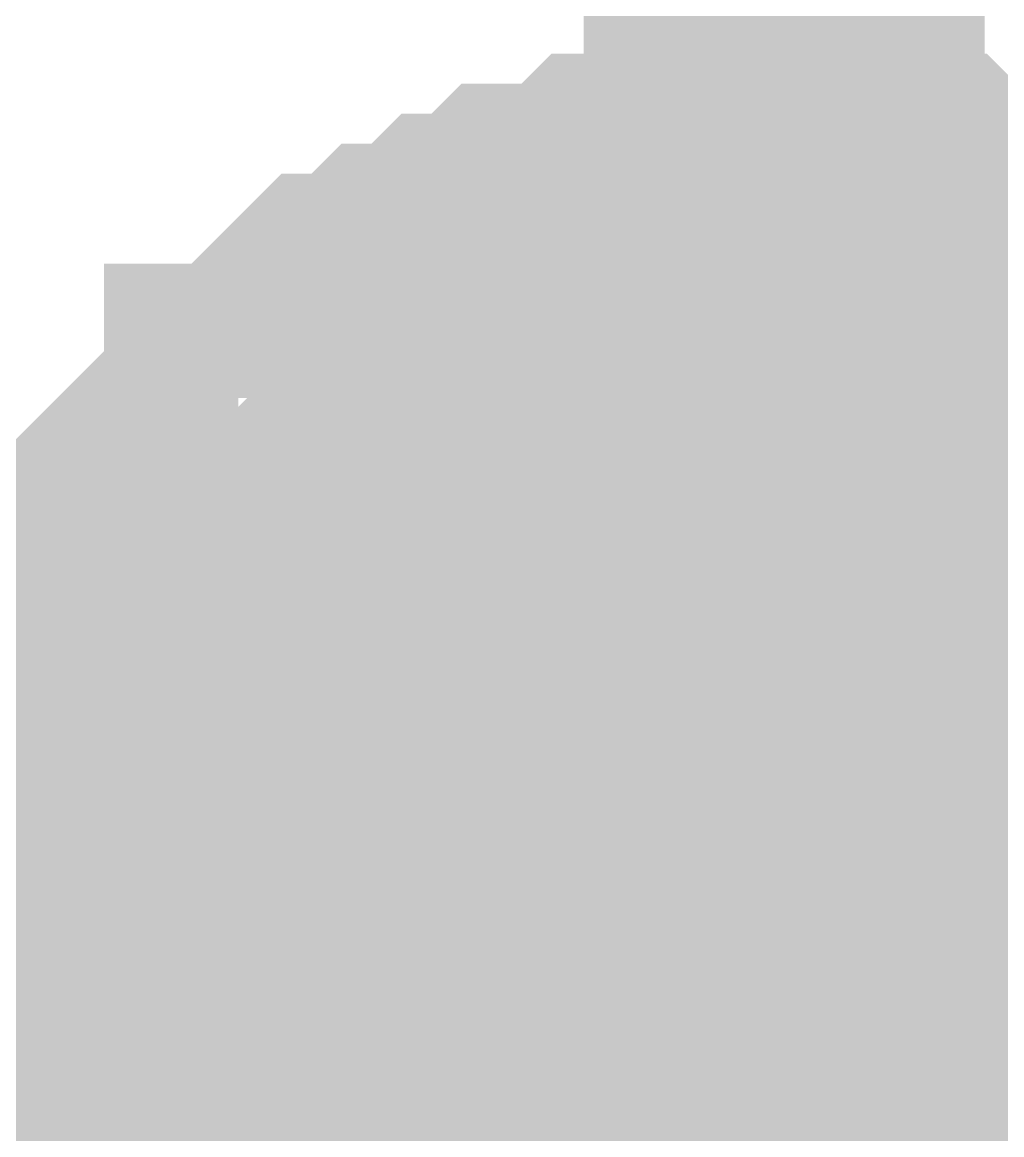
# Model space of a CAD drawing. Header units: millimetres. Extents: x 0 to 800, y 0 to 567.
# Drawn here: x 477.945 to 478.677, y 261.833 to 262.665 of the extents above; entities that cross this region are included whole.
import ezdxf

# ---------------------------------------------------------------- set-up
doc = ezdxf.new("R2010")
doc.units = ezdxf.units.MM
doc.layers.add('Sheet', color=255, linetype='Continuous')

msp = doc.modelspace()

# ---------------------------------------------------------------- linework, layer by layer
at = {"layer": 'Sheet'}
for points, const_width in [([(452.50896, 298.91154), (452.50896, 261.99837), (478.51445, 261.99837), (478.51445, 259.98248)], 0.29972), ([(478.51445, 267.06049), (478.51445, 261.99837)], 0.29972), ([(478.51445, 264.48463), (478.51445, 261.99837)], 0.29972), ([(478.51445, 264.48463), (478.51445, 261.99837)], 0.29972), ([(477.99927, 261.99837), (477.99927, 262.02077), (477.99927, 262.04317), (477.99927, 262.06556), (477.99927, 262.08796), (478.02167, 262.11036), (478.02167, 262.13276), (478.02167, 262.17756), (478.04407, 262.19996), (478.04407, 262.19996), (478.06647, 262.22236), (478.06647, 262.24475), (478.08887, 262.26715), (478.08887, 262.28955), (478.11127, 262.31195), (478.13367, 262.33435), (478.15607, 262.33435), (478.15607, 262.35675), (478.17847, 262.37915), (478.20087, 262.40155), (478.22326, 262.40155), (478.24566, 262.42394), (478.26806, 262.42394), (478.29046, 262.44634), (478.31286, 262.44634), (478.33526, 262.46874), (478.35766, 262.46874), (478.38006, 262.46874), (478.40246, 262.49114), (478.42486, 262.49114), (478.46966, 262.49114), (478.49205, 262.49114), (478.51445, 262.49114)], 0.29972), ([(477.99927, 261.99837), (477.99927, 262.02077), (477.99927, 262.04317), (477.99927, 262.06556), (477.99927, 262.08796), (478.02167, 262.11036), (478.02167, 262.13276), (478.02167, 262.17756), (478.04407, 262.19996), (478.04407, 262.19996), (478.06647, 262.22236), (478.06647, 262.24475), (478.08887, 262.26715), (478.08887, 262.28955), (478.11127, 262.31195), (478.13367, 262.33435), (478.15607, 262.33435), (478.15607, 262.35675), (478.17847, 262.37915), (478.20087, 262.40155), (478.22326, 262.40155), (478.24566, 262.42394), (478.26806, 262.42394), (478.29046, 262.44634), (478.31286, 262.44634), (478.33526, 262.46874), (478.35766, 262.46874), (478.38006, 262.46874), (478.40246, 262.49114), (478.42486, 262.49114), (478.46966, 262.49114), (478.49205, 262.49114), (478.51445, 262.49114)], 0.29972), ([(477.99927, 261.99837), (477.99927, 262.02077), (477.99927, 262.04317), (477.99927, 262.06556), (477.99927, 262.08796), (478.02167, 262.11036), (478.02167, 262.13276), (478.02167, 262.17756), (478.04407, 262.19996), (478.04407, 262.19996), (478.06647, 262.22236), (478.06647, 262.24475), (478.08887, 262.26715), (478.08887, 262.28955), (478.11127, 262.31195), (478.13367, 262.33435), (478.15607, 262.33435), (478.15607, 262.35675), (478.17847, 262.37915), (478.20087, 262.40155), (478.22326, 262.40155), (478.24566, 262.42394), (478.26806, 262.42394), (478.29046, 262.44634), (478.31286, 262.44634), (478.33526, 262.46874), (478.35766, 262.46874), (478.38006, 262.46874), (478.40246, 262.49114), (478.42486, 262.49114), (478.46966, 262.49114), (478.49205, 262.49114), (478.51445, 262.49114)], 0.29972), ([(477.99927, 261.99837), (477.99927, 262.02077), (477.99927, 262.04317), (477.99927, 262.06556), (477.99927, 262.08796), (478.02167, 262.11036), (478.02167, 262.13276), (478.02167, 262.17756), (478.04407, 262.19996), (478.04407, 262.19996), (478.06647, 262.22236), (478.06647, 262.24475), (478.08887, 262.26715), (478.08887, 262.28955), (478.11127, 262.31195), (478.13367, 262.33435), (478.15607, 262.33435), (478.15607, 262.35675), (478.17847, 262.37915), (478.20087, 262.40155), (478.22326, 262.40155), (478.24566, 262.42394), (478.26806, 262.42394), (478.29046, 262.44634), (478.31286, 262.44634), (478.33526, 262.46874), (478.35766, 262.46874), (478.38006, 262.46874), (478.40246, 262.49114), (478.42486, 262.49114), (478.46966, 262.49114), (478.49205, 262.49114), (478.51445, 262.49114)], 0.29972), ([(477.99927, 261.99837), (477.99927, 262.02077), (477.99927, 262.04317), (477.99927, 262.06556), (477.99927, 262.08796), (478.02167, 262.11036), (478.02167, 262.13276), (478.02167, 262.17756), (478.04407, 262.19996), (478.04407, 262.19996), (478.06647, 262.22236), (478.06647, 262.24475), (478.08887, 262.26715), (478.08887, 262.28955), (478.11127, 262.31195), (478.13367, 262.33435), (478.15607, 262.33435), (478.15607, 262.35675), (478.17847, 262.37915), (478.20087, 262.40155), (478.22326, 262.40155), (478.24566, 262.42394), (478.26806, 262.42394), (478.29046, 262.44634), (478.31286, 262.44634), (478.33526, 262.46874), (478.35766, 262.46874), (478.38006, 262.46874), (478.40246, 262.49114), (478.42486, 262.49114), (478.46966, 262.49114), (478.49205, 262.49114), (478.51445, 262.49114)], 0.29972), ([(477.99927, 261.99837), (477.99927, 262.02077), (477.99927, 262.04317), (477.99927, 262.06556), (477.99927, 262.08796), (478.02167, 262.11036), (478.02167, 262.13276), (478.02167, 262.17756), (478.04407, 262.19996), (478.04407, 262.19996), (478.06647, 262.22236), (478.06647, 262.24475), (478.08887, 262.26715), (478.08887, 262.28955), (478.11127, 262.31195), (478.13367, 262.33435), (478.15607, 262.33435), (478.15607, 262.35675), (478.17847, 262.37915), (478.20087, 262.40155), (478.22326, 262.40155), (478.24566, 262.42394), (478.26806, 262.42394), (478.29046, 262.44634), (478.31286, 262.44634), (478.33526, 262.46874), (478.35766, 262.46874), (478.38006, 262.46874), (478.40246, 262.49114), (478.42486, 262.49114), (478.46966, 262.49114), (478.49205, 262.49114), (478.51445, 262.49114)], 0.29972), ([(477.99927, 261.99837), (477.99927, 262.02077), (477.99927, 262.04317), (477.99927, 262.06556), (477.99927, 262.08796), (478.02167, 262.11036), (478.02167, 262.13276), (478.02167, 262.17756), (478.04407, 262.19996), (478.04407, 262.19996), (478.06647, 262.22236), (478.06647, 262.24475), (478.08887, 262.26715), (478.08887, 262.28955), (478.11127, 262.31195), (478.13367, 262.33435), (478.15607, 262.33435), (478.15607, 262.35675), (478.17847, 262.37915), (478.20087, 262.40155), (478.22326, 262.40155), (478.24566, 262.42394), (478.26806, 262.42394), (478.29046, 262.44634), (478.31286, 262.44634), (478.33526, 262.46874), (478.35766, 262.46874), (478.38006, 262.46874), (478.40246, 262.49114), (478.42486, 262.49114), (478.46966, 262.49114), (478.49205, 262.49114), (478.51445, 262.49114)], 0.29972), ([(477.99927, 261.99837), (477.99927, 262.02077), (477.99927, 262.04317), (477.99927, 262.06556), (477.99927, 262.08796), (478.02167, 262.11036), (478.02167, 262.13276), (478.02167, 262.17756), (478.04407, 262.19996), (478.04407, 262.19996), (478.06647, 262.22236), (478.06647, 262.24475), (478.08887, 262.26715), (478.08887, 262.28955), (478.11127, 262.31195), (478.13367, 262.33435), (478.15607, 262.33435), (478.15607, 262.35675), (478.17847, 262.37915), (478.20087, 262.40155), (478.22326, 262.40155), (478.24566, 262.42394), (478.26806, 262.42394), (478.29046, 262.44634), (478.31286, 262.44634), (478.33526, 262.46874), (478.35766, 262.46874), (478.38006, 262.46874), (478.40246, 262.49114), (478.42486, 262.49114), (478.46966, 262.49114), (478.49205, 262.49114), (478.51445, 262.49114)], 0.29972), ([(477.99927, 261.99837), (477.99927, 262.02077), (477.99927, 262.04317), (477.99927, 262.06556), (477.99927, 262.08796), (478.02167, 262.11036), (478.02167, 262.13276), (478.02167, 262.17756), (478.04407, 262.19996), (478.04407, 262.19996), (478.06647, 262.22236), (478.06647, 262.24475), (478.08887, 262.26715), (478.08887, 262.28955), (478.11127, 262.31195), (478.13367, 262.33435), (478.15607, 262.33435), (478.15607, 262.35675), (478.17847, 262.37915), (478.20087, 262.40155), (478.22326, 262.40155), (478.24566, 262.42394), (478.26806, 262.42394), (478.29046, 262.44634), (478.31286, 262.44634), (478.33526, 262.46874), (478.35766, 262.46874), (478.38006, 262.46874), (478.40246, 262.49114), (478.42486, 262.49114), (478.46966, 262.49114), (478.49205, 262.49114), (478.51445, 262.49114)], 0.29972), ([(477.99927, 261.99837), (477.99927, 262.02077), (477.99927, 262.04317), (477.99927, 262.06556), (477.99927, 262.08796), (478.02167, 262.11036), (478.02167, 262.13276), (478.02167, 262.17756), (478.04407, 262.19996), (478.04407, 262.19996), (478.06647, 262.22236), (478.06647, 262.24475), (478.08887, 262.26715), (478.08887, 262.28955), (478.11127, 262.31195), (478.13367, 262.33435), (478.15607, 262.33435), (478.15607, 262.35675), (478.17847, 262.37915), (478.20087, 262.40155), (478.22326, 262.40155), (478.24566, 262.42394), (478.26806, 262.42394), (478.29046, 262.44634), (478.31286, 262.44634), (478.33526, 262.46874), (478.35766, 262.46874), (478.38006, 262.46874), (478.40246, 262.49114), (478.42486, 262.49114), (478.46966, 262.49114), (478.49205, 262.49114), (478.51445, 262.49114)], 0.29972), ([(477.99927, 261.99837), (477.99927, 262.02077), (477.99927, 262.04317), (477.99927, 262.06556), (477.99927, 262.08796), (478.02167, 262.11036), (478.02167, 262.13276), (478.02167, 262.17756), (478.04407, 262.19996), (478.04407, 262.19996), (478.06647, 262.22236), (478.06647, 262.24475), (478.08887, 262.26715), (478.08887, 262.28955), (478.11127, 262.31195), (478.13367, 262.33435), (478.15607, 262.33435), (478.15607, 262.35675), (478.17847, 262.37915), (478.20087, 262.40155), (478.22326, 262.40155), (478.24566, 262.42394), (478.26806, 262.42394), (478.29046, 262.44634), (478.31286, 262.44634), (478.33526, 262.46874), (478.35766, 262.46874), (478.38006, 262.46874), (478.40246, 262.49114), (478.42486, 262.49114), (478.46966, 262.49114), (478.49205, 262.49114), (478.51445, 262.49114)], 0.29972), ([(478.51445, 262.49114), (478.51445, 262.49114)], 0.29972), ([(478.51445, 262.49114), (478.53685, 262.49114), (478.55925, 262.49114), (478.58165, 262.49114), (478.60405, 262.49114), (478.62645, 262.46874), (478.64885, 262.46874), (478.69365, 262.46874), (478.71605, 262.44634), (478.71605, 262.44634), (478.73845, 262.42394), (478.76085, 262.42394), (478.78324, 262.40155), (478.80564, 262.40155), (478.82804, 262.37915)], 0.29972), ([(478.51445, 262.49114), (478.51445, 262.49114)], 0.29972), ([(478.51445, 262.49114), (478.53685, 262.49114), (478.55925, 262.49114), (478.58165, 262.49114), (478.60405, 262.49114), (478.62645, 262.46874), (478.64885, 262.46874), (478.69365, 262.46874), (478.71605, 262.44634), (478.71605, 262.44634), (478.73845, 262.42394), (478.76085, 262.42394), (478.78324, 262.40155), (478.80564, 262.40155), (478.82804, 262.37915)], 0.29972), ([(478.51445, 262.49114), (478.51445, 262.49114)], 0.29972), ([(478.51445, 262.49114), (478.53685, 262.49114), (478.55925, 262.49114), (478.58165, 262.49114), (478.60405, 262.49114), (478.62645, 262.46874), (478.64885, 262.46874), (478.69365, 262.46874), (478.71605, 262.44634), (478.71605, 262.44634), (478.73845, 262.42394), (478.76085, 262.42394), (478.78324, 262.40155), (478.80564, 262.40155), (478.82804, 262.37915)], 0.29972), ([(478.51445, 262.49114), (478.51445, 262.49114)], 0.29972), ([(478.51445, 262.49114), (478.53685, 262.49114), (478.55925, 262.49114), (478.58165, 262.49114), (478.60405, 262.49114), (478.62645, 262.46874), (478.64885, 262.46874), (478.69365, 262.46874), (478.71605, 262.44634), (478.71605, 262.44634), (478.73845, 262.42394), (478.76085, 262.42394), (478.78324, 262.40155), (478.80564, 262.40155), (478.82804, 262.37915)], 0.29972), ([(478.51445, 262.49114), (478.51445, 262.49114)], 0.29972), ([(478.51445, 262.49114), (478.53685, 262.49114), (478.55925, 262.49114), (478.58165, 262.49114), (478.60405, 262.49114), (478.62645, 262.46874), (478.64885, 262.46874), (478.69365, 262.46874), (478.71605, 262.44634), (478.71605, 262.44634), (478.73845, 262.42394), (478.76085, 262.42394), (478.78324, 262.40155), (478.80564, 262.40155), (478.82804, 262.37915)], 0.29972), ([(478.51445, 262.49114), (478.51445, 262.49114)], 0.29972), ([(478.51445, 262.49114), (478.53685, 262.49114), (478.55925, 262.49114), (478.58165, 262.49114), (478.60405, 262.49114), (478.62645, 262.46874), (478.64885, 262.46874), (478.69365, 262.46874), (478.71605, 262.44634), (478.71605, 262.44634), (478.73845, 262.42394), (478.76085, 262.42394), (478.78324, 262.40155), (478.80564, 262.40155), (478.82804, 262.37915)], 0.29972), ([(478.51445, 262.49114), (478.51445, 262.49114)], 0.29972), ([(478.51445, 262.49114), (478.53685, 262.49114), (478.55925, 262.49114), (478.58165, 262.49114), (478.60405, 262.49114), (478.62645, 262.46874), (478.64885, 262.46874), (478.69365, 262.46874), (478.71605, 262.44634), (478.71605, 262.44634), (478.73845, 262.42394), (478.76085, 262.42394), (478.78324, 262.40155), (478.80564, 262.40155), (478.82804, 262.37915)], 0.29972), ([(478.51445, 262.49114), (478.51445, 262.49114)], 0.29972), ([(478.51445, 262.49114), (478.53685, 262.49114), (478.55925, 262.49114), (478.58165, 262.49114), (478.60405, 262.49114), (478.62645, 262.46874), (478.64885, 262.46874), (478.69365, 262.46874), (478.71605, 262.44634), (478.71605, 262.44634), (478.73845, 262.42394), (478.76085, 262.42394), (478.78324, 262.40155), (478.80564, 262.40155), (478.82804, 262.37915)], 0.29972), ([(478.51445, 262.49114), (478.51445, 262.49114)], 0.29972), ([(478.51445, 262.49114), (478.53685, 262.49114), (478.55925, 262.49114), (478.58165, 262.49114), (478.60405, 262.49114), (478.62645, 262.46874), (478.64885, 262.46874), (478.69365, 262.46874), (478.71605, 262.44634), (478.71605, 262.44634), (478.73845, 262.42394), (478.76085, 262.42394), (478.78324, 262.40155), (478.80564, 262.40155), (478.82804, 262.37915)], 0.29972), ([(478.51445, 262.49114), (478.51445, 262.49114)], 0.29972), ([(478.51445, 262.49114), (478.53685, 262.49114), (478.55925, 262.49114), (478.58165, 262.49114), (478.60405, 262.49114), (478.62645, 262.46874), (478.64885, 262.46874), (478.69365, 262.46874), (478.71605, 262.44634), (478.71605, 262.44634), (478.73845, 262.42394), (478.76085, 262.42394), (478.78324, 262.40155), (478.80564, 262.40155), (478.82804, 262.37915)], 0.29972), ([(478.51445, 262.49114), (478.51445, 262.49114)], 0.29972), ([(478.51445, 262.49114), (478.53685, 262.49114), (478.55925, 262.49114), (478.58165, 262.49114), (478.60405, 262.49114), (478.62645, 262.46874), (478.64885, 262.46874), (478.69365, 262.46874), (478.71605, 262.44634), (478.71605, 262.44634), (478.73845, 262.42394), (478.76085, 262.42394), (478.78324, 262.40155), (478.80564, 262.40155), (478.82804, 262.37915)], 0.29972), ([(477.99927, 261.99837), (477.99927, 262.02077), (477.99927, 262.04317), (477.99927, 262.06556), (477.99927, 262.08796), (478.02167, 262.11036), (478.02167, 262.13276), (478.02167, 262.17756), (478.04407, 262.19996), (478.04407, 262.19996), (478.06647, 262.22236), (478.06647, 262.24475), (478.08887, 262.26715), (478.08887, 262.28955), (478.11127, 262.31195), (478.13367, 262.33435), (478.15607, 262.33435), (478.15607, 262.35675), (478.17847, 262.37915), (478.20087, 262.40155), (478.22326, 262.40155), (478.24566, 262.42394), (478.26806, 262.42394), (478.29046, 262.44634), (478.31286, 262.44634), (478.33526, 262.46874), (478.35766, 262.46874), (478.38006, 262.46874), (478.40246, 262.49114), (478.42486, 262.49114), (478.46966, 262.49114), (478.49205, 262.49114), (478.51445, 262.49114)], 0.09906), ([(477.99927, 261.99837), (477.99927, 262.02077), (477.99927, 262.04317), (477.99927, 262.06556), (477.99927, 262.08796), (478.02167, 262.11036), (478.02167, 262.13276), (478.02167, 262.17756), (478.04407, 262.19996), (478.04407, 262.19996), (478.06647, 262.22236), (478.06647, 262.24475), (478.08887, 262.26715), (478.08887, 262.28955), (478.11127, 262.31195), (478.13367, 262.33435), (478.15607, 262.33435), (478.15607, 262.35675), (478.17847, 262.37915), (478.20087, 262.40155), (478.22326, 262.40155), (478.24566, 262.42394), (478.26806, 262.42394), (478.29046, 262.44634), (478.31286, 262.44634), (478.33526, 262.46874), (478.35766, 262.46874), (478.38006, 262.46874), (478.40246, 262.49114), (478.42486, 262.49114), (478.46966, 262.49114), (478.49205, 262.49114), (478.51445, 262.49114)], 0.09906), ([(477.99927, 261.99837), (477.99927, 262.02077), (477.99927, 262.04317), (477.99927, 262.06556), (477.99927, 262.08796), (478.02167, 262.11036), (478.02167, 262.13276), (478.02167, 262.17756), (478.04407, 262.19996), (478.04407, 262.19996), (478.06647, 262.22236), (478.06647, 262.24475), (478.08887, 262.26715), (478.08887, 262.28955), (478.11127, 262.31195), (478.13367, 262.33435), (478.15607, 262.33435), (478.15607, 262.35675), (478.17847, 262.37915), (478.20087, 262.40155), (478.22326, 262.40155), (478.24566, 262.42394), (478.26806, 262.42394), (478.29046, 262.44634), (478.31286, 262.44634), (478.33526, 262.46874), (478.35766, 262.46874), (478.38006, 262.46874), (478.40246, 262.49114), (478.42486, 262.49114), (478.46966, 262.49114), (478.49205, 262.49114), (478.51445, 262.49114)], 0.09906), ([(477.99927, 261.99837), (477.99927, 262.02077), (477.99927, 262.04317), (477.99927, 262.06556), (477.99927, 262.08796), (478.02167, 262.11036), (478.02167, 262.13276), (478.02167, 262.17756), (478.04407, 262.19996), (478.04407, 262.19996), (478.06647, 262.22236), (478.06647, 262.24475), (478.08887, 262.26715), (478.08887, 262.28955), (478.11127, 262.31195), (478.13367, 262.33435), (478.15607, 262.33435), (478.15607, 262.35675), (478.17847, 262.37915), (478.20087, 262.40155), (478.22326, 262.40155), (478.24566, 262.42394), (478.26806, 262.42394), (478.29046, 262.44634), (478.31286, 262.44634), (478.33526, 262.46874), (478.35766, 262.46874), (478.38006, 262.46874), (478.40246, 262.49114), (478.42486, 262.49114), (478.46966, 262.49114), (478.49205, 262.49114), (478.51445, 262.49114)], 0.09906), ([(477.99927, 261.99837), (477.99927, 262.02077), (477.99927, 262.04317), (477.99927, 262.06556), (477.99927, 262.08796), (478.02167, 262.11036), (478.02167, 262.13276), (478.02167, 262.17756), (478.04407, 262.19996), (478.04407, 262.19996), (478.06647, 262.22236), (478.06647, 262.24475), (478.08887, 262.26715), (478.08887, 262.28955), (478.11127, 262.31195), (478.13367, 262.33435), (478.15607, 262.33435), (478.15607, 262.35675), (478.17847, 262.37915), (478.20087, 262.40155), (478.22326, 262.40155), (478.24566, 262.42394), (478.26806, 262.42394), (478.29046, 262.44634), (478.31286, 262.44634), (478.33526, 262.46874), (478.35766, 262.46874), (478.38006, 262.46874), (478.40246, 262.49114), (478.42486, 262.49114), (478.46966, 262.49114), (478.49205, 262.49114), (478.51445, 262.49114)], 0.09906), ([(477.99927, 261.99837), (477.99927, 262.02077), (477.99927, 262.04317), (477.99927, 262.06556), (477.99927, 262.08796), (478.02167, 262.11036), (478.02167, 262.13276), (478.02167, 262.17756), (478.04407, 262.19996), (478.04407, 262.19996), (478.06647, 262.22236), (478.06647, 262.24475), (478.08887, 262.26715), (478.08887, 262.28955), (478.11127, 262.31195), (478.13367, 262.33435), (478.15607, 262.33435), (478.15607, 262.35675), (478.17847, 262.37915), (478.20087, 262.40155), (478.22326, 262.40155), (478.24566, 262.42394), (478.26806, 262.42394), (478.29046, 262.44634), (478.31286, 262.44634), (478.33526, 262.46874), (478.35766, 262.46874), (478.38006, 262.46874), (478.40246, 262.49114), (478.42486, 262.49114), (478.46966, 262.49114), (478.49205, 262.49114), (478.51445, 262.49114)], 0.09906), ([(477.99927, 261.99837), (477.99927, 262.02077), (477.99927, 262.04317), (477.99927, 262.06556), (477.99927, 262.08796), (478.02167, 262.11036), (478.02167, 262.13276), (478.02167, 262.17756), (478.04407, 262.19996), (478.04407, 262.19996), (478.06647, 262.22236), (478.06647, 262.24475), (478.08887, 262.26715), (478.08887, 262.28955), (478.11127, 262.31195), (478.13367, 262.33435), (478.15607, 262.33435), (478.15607, 262.35675), (478.17847, 262.37915), (478.20087, 262.40155), (478.22326, 262.40155), (478.24566, 262.42394), (478.26806, 262.42394), (478.29046, 262.44634), (478.31286, 262.44634), (478.33526, 262.46874), (478.35766, 262.46874), (478.38006, 262.46874), (478.40246, 262.49114), (478.42486, 262.49114), (478.46966, 262.49114), (478.49205, 262.49114), (478.51445, 262.49114)], 0.09906), ([(477.99927, 261.99837), (477.99927, 262.02077), (477.99927, 262.04317), (477.99927, 262.06556), (477.99927, 262.08796), (478.02167, 262.11036), (478.02167, 262.13276), (478.02167, 262.17756), (478.04407, 262.19996), (478.04407, 262.19996), (478.06647, 262.22236), (478.06647, 262.24475), (478.08887, 262.26715), (478.08887, 262.28955), (478.11127, 262.31195), (478.13367, 262.33435), (478.15607, 262.33435), (478.15607, 262.35675), (478.17847, 262.37915), (478.20087, 262.40155), (478.22326, 262.40155), (478.24566, 262.42394), (478.26806, 262.42394), (478.29046, 262.44634), (478.31286, 262.44634), (478.33526, 262.46874), (478.35766, 262.46874), (478.38006, 262.46874), (478.40246, 262.49114), (478.42486, 262.49114), (478.46966, 262.49114), (478.49205, 262.49114), (478.51445, 262.49114)], 0.09906), ([(477.99927, 261.99837), (477.99927, 262.02077), (477.99927, 262.04317), (477.99927, 262.06556), (477.99927, 262.08796), (478.02167, 262.11036), (478.02167, 262.13276), (478.02167, 262.17756), (478.04407, 262.19996), (478.04407, 262.19996), (478.06647, 262.22236), (478.06647, 262.24475), (478.08887, 262.26715), (478.08887, 262.28955), (478.11127, 262.31195), (478.13367, 262.33435), (478.15607, 262.33435), (478.15607, 262.35675), (478.17847, 262.37915), (478.20087, 262.40155), (478.22326, 262.40155), (478.24566, 262.42394), (478.26806, 262.42394), (478.29046, 262.44634), (478.31286, 262.44634), (478.33526, 262.46874), (478.35766, 262.46874), (478.38006, 262.46874), (478.40246, 262.49114), (478.42486, 262.49114), (478.46966, 262.49114), (478.49205, 262.49114), (478.51445, 262.49114)], 0.09906), ([(477.99927, 261.99837), (477.99927, 262.02077), (477.99927, 262.04317), (477.99927, 262.06556), (477.99927, 262.08796), (478.02167, 262.11036), (478.02167, 262.13276), (478.02167, 262.17756), (478.04407, 262.19996), (478.04407, 262.19996), (478.06647, 262.22236), (478.06647, 262.24475), (478.08887, 262.26715), (478.08887, 262.28955), (478.11127, 262.31195), (478.13367, 262.33435), (478.15607, 262.33435), (478.15607, 262.35675), (478.17847, 262.37915), (478.20087, 262.40155), (478.22326, 262.40155), (478.24566, 262.42394), (478.26806, 262.42394), (478.29046, 262.44634), (478.31286, 262.44634), (478.33526, 262.46874), (478.35766, 262.46874), (478.38006, 262.46874), (478.40246, 262.49114), (478.42486, 262.49114), (478.46966, 262.49114), (478.49205, 262.49114), (478.51445, 262.49114)], 0.09906), ([(477.99927, 261.99837), (477.99927, 262.02077), (477.99927, 262.04317), (477.99927, 262.06556), (477.99927, 262.08796), (478.02167, 262.11036), (478.02167, 262.13276), (478.02167, 262.17756), (478.04407, 262.19996), (478.04407, 262.19996), (478.06647, 262.22236), (478.06647, 262.24475), (478.08887, 262.26715), (478.08887, 262.28955), (478.11127, 262.31195), (478.13367, 262.33435), (478.15607, 262.33435), (478.15607, 262.35675), (478.17847, 262.37915), (478.20087, 262.40155), (478.22326, 262.40155), (478.24566, 262.42394), (478.26806, 262.42394), (478.29046, 262.44634), (478.31286, 262.44634), (478.33526, 262.46874), (478.35766, 262.46874), (478.38006, 262.46874), (478.40246, 262.49114), (478.42486, 262.49114), (478.46966, 262.49114), (478.49205, 262.49114), (478.51445, 262.49114)], 0.09906), ([(478.51445, 262.49114), (478.51445, 262.49114)], 0.09906), ([(478.51445, 262.49114), (478.53685, 262.49114), (478.55925, 262.49114), (478.58165, 262.49114), (478.60405, 262.49114), (478.62645, 262.46874), (478.64885, 262.46874), (478.69365, 262.46874), (478.71605, 262.44634), (478.71605, 262.44634), (478.73845, 262.42394)], 0.09906), ([(478.51445, 262.49114), (478.51445, 262.49114)], 0.09906), ([(478.51445, 262.49114), (478.53685, 262.49114), (478.55925, 262.49114), (478.58165, 262.49114), (478.60405, 262.49114), (478.62645, 262.46874), (478.64885, 262.46874), (478.69365, 262.46874), (478.71605, 262.44634), (478.71605, 262.44634), (478.73845, 262.42394)], 0.09906), ([(478.51445, 262.49114), (478.51445, 262.49114)], 0.09906), ([(478.51445, 262.49114), (478.53685, 262.49114), (478.55925, 262.49114), (478.58165, 262.49114), (478.60405, 262.49114), (478.62645, 262.46874), (478.64885, 262.46874), (478.69365, 262.46874), (478.71605, 262.44634), (478.71605, 262.44634), (478.73845, 262.42394)], 0.09906), ([(478.51445, 262.49114), (478.51445, 262.49114)], 0.09906), ([(478.51445, 262.49114), (478.53685, 262.49114), (478.55925, 262.49114), (478.58165, 262.49114), (478.60405, 262.49114), (478.62645, 262.46874), (478.64885, 262.46874), (478.69365, 262.46874), (478.71605, 262.44634), (478.71605, 262.44634), (478.73845, 262.42394)], 0.09906), ([(478.51445, 262.49114), (478.51445, 262.49114)], 0.09906), ([(478.51445, 262.49114), (478.53685, 262.49114), (478.55925, 262.49114), (478.58165, 262.49114), (478.60405, 262.49114), (478.62645, 262.46874), (478.64885, 262.46874), (478.69365, 262.46874), (478.71605, 262.44634), (478.71605, 262.44634), (478.73845, 262.42394)], 0.09906), ([(478.51445, 262.49114), (478.51445, 262.49114)], 0.09906), ([(478.51445, 262.49114), (478.53685, 262.49114), (478.55925, 262.49114), (478.58165, 262.49114), (478.60405, 262.49114), (478.62645, 262.46874), (478.64885, 262.46874), (478.69365, 262.46874), (478.71605, 262.44634), (478.71605, 262.44634), (478.73845, 262.42394)], 0.09906), ([(478.51445, 262.49114), (478.51445, 262.49114)], 0.09906), ([(478.51445, 262.49114), (478.53685, 262.49114), (478.55925, 262.49114), (478.58165, 262.49114), (478.60405, 262.49114), (478.62645, 262.46874), (478.64885, 262.46874), (478.69365, 262.46874), (478.71605, 262.44634), (478.71605, 262.44634), (478.73845, 262.42394)], 0.09906), ([(478.51445, 262.49114), (478.51445, 262.49114)], 0.09906), ([(478.51445, 262.49114), (478.53685, 262.49114), (478.55925, 262.49114), (478.58165, 262.49114), (478.60405, 262.49114), (478.62645, 262.46874), (478.64885, 262.46874), (478.69365, 262.46874), (478.71605, 262.44634), (478.71605, 262.44634), (478.73845, 262.42394)], 0.09906), ([(478.51445, 262.49114), (478.51445, 262.49114)], 0.09906), ([(478.51445, 262.49114), (478.53685, 262.49114), (478.55925, 262.49114), (478.58165, 262.49114), (478.60405, 262.49114), (478.62645, 262.46874), (478.64885, 262.46874), (478.69365, 262.46874), (478.71605, 262.44634), (478.71605, 262.44634), (478.73845, 262.42394)], 0.09906), ([(478.51445, 262.49114), (478.51445, 262.49114)], 0.09906), ([(478.51445, 262.49114), (478.53685, 262.49114), (478.55925, 262.49114), (478.58165, 262.49114), (478.60405, 262.49114), (478.62645, 262.46874), (478.64885, 262.46874), (478.69365, 262.46874), (478.71605, 262.44634), (478.71605, 262.44634), (478.73845, 262.42394)], 0.09906), ([(478.51445, 262.49114), (478.51445, 262.49114)], 0.09906), ([(478.51445, 262.49114), (478.53685, 262.49114), (478.55925, 262.49114), (478.58165, 262.49114), (478.60405, 262.49114), (478.62645, 262.46874), (478.64885, 262.46874), (478.69365, 262.46874), (478.71605, 262.44634), (478.71605, 262.44634), (478.73845, 262.42394)], 0.09906), ([(478.11127, 261.66239), (478.08887, 261.68479), (478.08887, 261.70718), (478.06647, 261.72958), (478.06647, 261.75198), (478.04407, 261.77438), (478.04407, 261.79678), (478.02167, 261.81918), (478.02167, 261.84158), (478.02167, 261.86398), (477.99927, 261.88637), (477.99927, 261.90877), (477.99927, 261.95357), (477.99927, 261.97597), (477.99927, 261.99837)], 0.29972), ([(477.99927, 261.99837), (477.99927, 261.99837)], 0.29972), ([(478.11127, 261.66239), (478.08887, 261.68479), (478.08887, 261.70718), (478.06647, 261.72958), (478.06647, 261.75198), (478.04407, 261.77438), (478.04407, 261.79678), (478.02167, 261.81918), (478.02167, 261.84158), (478.02167, 261.86398), (477.99927, 261.88637), (477.99927, 261.90877), (477.99927, 261.95357), (477.99927, 261.97597), (477.99927, 261.99837)], 0.29972), ([(477.99927, 261.99837), (477.99927, 261.99837)], 0.29972), ([(478.11127, 261.66239), (478.08887, 261.68479), (478.08887, 261.70718), (478.06647, 261.72958), (478.06647, 261.75198), (478.04407, 261.77438), (478.04407, 261.79678), (478.02167, 261.81918), (478.02167, 261.84158), (478.02167, 261.86398), (477.99927, 261.88637), (477.99927, 261.90877), (477.99927, 261.95357), (477.99927, 261.97597), (477.99927, 261.99837)], 0.29972), ([(477.99927, 261.99837), (477.99927, 261.99837)], 0.29972), ([(478.11127, 261.66239), (478.08887, 261.68479), (478.08887, 261.70718), (478.06647, 261.72958), (478.06647, 261.75198), (478.04407, 261.77438), (478.04407, 261.79678), (478.02167, 261.81918), (478.02167, 261.84158), (478.02167, 261.86398), (477.99927, 261.88637), (477.99927, 261.90877), (477.99927, 261.95357), (477.99927, 261.97597), (477.99927, 261.99837)], 0.29972), ([(477.99927, 261.99837), (477.99927, 261.99837)], 0.29972), ([(478.11127, 261.66239), (478.08887, 261.68479), (478.08887, 261.70718), (478.06647, 261.72958), (478.06647, 261.75198), (478.04407, 261.77438), (478.04407, 261.79678), (478.02167, 261.81918), (478.02167, 261.84158), (478.02167, 261.86398), (477.99927, 261.88637), (477.99927, 261.90877), (477.99927, 261.95357), (477.99927, 261.97597), (477.99927, 261.99837)], 0.29972), ([(477.99927, 261.99837), (477.99927, 261.99837)], 0.29972), ([(478.11127, 261.66239), (478.08887, 261.68479), (478.08887, 261.70718), (478.06647, 261.72958), (478.06647, 261.75198), (478.04407, 261.77438), (478.04407, 261.79678), (478.02167, 261.81918), (478.02167, 261.84158), (478.02167, 261.86398), (477.99927, 261.88637), (477.99927, 261.90877), (477.99927, 261.95357), (477.99927, 261.97597), (477.99927, 261.99837)], 0.29972), ([(477.99927, 261.99837), (477.99927, 261.99837)], 0.29972), ([(478.11127, 261.66239), (478.08887, 261.68479), (478.08887, 261.70718), (478.06647, 261.72958), (478.06647, 261.75198), (478.04407, 261.77438), (478.04407, 261.79678), (478.02167, 261.81918), (478.02167, 261.84158), (478.02167, 261.86398), (477.99927, 261.88637), (477.99927, 261.90877), (477.99927, 261.95357), (477.99927, 261.97597), (477.99927, 261.99837)], 0.29972), ([(477.99927, 261.99837), (477.99927, 261.99837)], 0.29972), ([(478.11127, 261.66239), (478.08887, 261.68479), (478.08887, 261.70718), (478.06647, 261.72958), (478.06647, 261.75198), (478.04407, 261.77438), (478.04407, 261.79678), (478.02167, 261.81918), (478.02167, 261.84158), (478.02167, 261.86398), (477.99927, 261.88637), (477.99927, 261.90877), (477.99927, 261.95357), (477.99927, 261.97597), (477.99927, 261.99837)], 0.29972), ([(477.99927, 261.99837), (477.99927, 261.99837)], 0.29972), ([(478.11127, 261.66239), (478.08887, 261.68479), (478.08887, 261.70718), (478.06647, 261.72958), (478.06647, 261.75198), (478.04407, 261.77438), (478.04407, 261.79678), (478.02167, 261.81918), (478.02167, 261.84158), (478.02167, 261.86398), (477.99927, 261.88637), (477.99927, 261.90877), (477.99927, 261.95357), (477.99927, 261.97597), (477.99927, 261.99837)], 0.29972), ([(477.99927, 261.99837), (477.99927, 261.99837)], 0.29972), ([(478.11127, 261.66239), (478.08887, 261.68479), (478.08887, 261.70718), (478.06647, 261.72958), (478.06647, 261.75198), (478.04407, 261.77438), (478.04407, 261.79678), (478.02167, 261.81918), (478.02167, 261.84158), (478.02167, 261.86398), (477.99927, 261.88637), (477.99927, 261.90877), (477.99927, 261.95357), (477.99927, 261.97597), (477.99927, 261.99837)], 0.29972), ([(477.99927, 261.99837), (477.99927, 261.99837)], 0.29972), ([(478.11127, 261.66239), (478.08887, 261.68479), (478.08887, 261.70718), (478.06647, 261.72958), (478.06647, 261.75198), (478.04407, 261.77438), (478.04407, 261.79678), (478.02167, 261.81918), (478.02167, 261.84158), (478.02167, 261.86398), (477.99927, 261.88637), (477.99927, 261.90877), (477.99927, 261.95357), (477.99927, 261.97597), (477.99927, 261.99837)], 0.29972), ([(477.99927, 261.99837), (477.99927, 261.99837)], 0.29972), ([(478.51445, 261.99837), (493.00675, 261.99837)], 0.29972), ([(478.04407, 261.77438), (478.04407, 261.79678), (478.02167, 261.81918), (478.02167, 261.84158), (478.02167, 261.86398), (477.99927, 261.88637), (477.99927, 261.90877), (477.99927, 261.95357), (477.99927, 261.97597), (477.99927, 261.99837)], 0.09906), ([(477.99927, 261.99837), (477.99927, 261.99837)], 0.09906), ([(478.04407, 261.77438), (478.04407, 261.79678), (478.02167, 261.81918), (478.02167, 261.84158), (478.02167, 261.86398), (477.99927, 261.88637), (477.99927, 261.90877), (477.99927, 261.95357), (477.99927, 261.97597), (477.99927, 261.99837)], 0.09906), ([(477.99927, 261.99837), (477.99927, 261.99837)], 0.09906), ([(478.04407, 261.77438), (478.04407, 261.79678), (478.02167, 261.81918), (478.02167, 261.84158), (478.02167, 261.86398), (477.99927, 261.88637), (477.99927, 261.90877), (477.99927, 261.95357), (477.99927, 261.97597), (477.99927, 261.99837)], 0.09906), ([(477.99927, 261.99837), (477.99927, 261.99837)], 0.09906), ([(478.04407, 261.77438), (478.04407, 261.79678), (478.02167, 261.81918), (478.02167, 261.84158), (478.02167, 261.86398), (477.99927, 261.88637), (477.99927, 261.90877), (477.99927, 261.95357), (477.99927, 261.97597), (477.99927, 261.99837)], 0.09906), ([(477.99927, 261.99837), (477.99927, 261.99837)], 0.09906), ([(478.04407, 261.77438), (478.04407, 261.79678), (478.02167, 261.81918), (478.02167, 261.84158), (478.02167, 261.86398), (477.99927, 261.88637), (477.99927, 261.90877), (477.99927, 261.95357), (477.99927, 261.97597), (477.99927, 261.99837)], 0.09906), ([(477.99927, 261.99837), (477.99927, 261.99837)], 0.09906), ([(478.04407, 261.77438), (478.04407, 261.79678), (478.02167, 261.81918), (478.02167, 261.84158), (478.02167, 261.86398), (477.99927, 261.88637), (477.99927, 261.90877), (477.99927, 261.95357), (477.99927, 261.97597), (477.99927, 261.99837)], 0.09906), ([(477.99927, 261.99837), (477.99927, 261.99837)], 0.09906), ([(478.04407, 261.77438), (478.04407, 261.79678), (478.02167, 261.81918), (478.02167, 261.84158), (478.02167, 261.86398), (477.99927, 261.88637), (477.99927, 261.90877), (477.99927, 261.95357), (477.99927, 261.97597), (477.99927, 261.99837)], 0.09906), ([(477.99927, 261.99837), (477.99927, 261.99837)], 0.09906), ([(478.04407, 261.77438), (478.04407, 261.79678), (478.02167, 261.81918), (478.02167, 261.84158), (478.02167, 261.86398), (477.99927, 261.88637), (477.99927, 261.90877), (477.99927, 261.95357), (477.99927, 261.97597), (477.99927, 261.99837)], 0.09906), ([(477.99927, 261.99837), (477.99927, 261.99837)], 0.09906), ([(478.04407, 261.77438), (478.04407, 261.79678), (478.02167, 261.81918), (478.02167, 261.84158), (478.02167, 261.86398), (477.99927, 261.88637), (477.99927, 261.90877), (477.99927, 261.95357), (477.99927, 261.97597), (477.99927, 261.99837)], 0.09906), ([(477.99927, 261.99837), (477.99927, 261.99837)], 0.09906), ([(478.04407, 261.77438), (478.04407, 261.79678), (478.02167, 261.81918), (478.02167, 261.84158), (478.02167, 261.86398), (477.99927, 261.88637), (477.99927, 261.90877), (477.99927, 261.95357), (477.99927, 261.97597), (477.99927, 261.99837)], 0.09906), ([(477.99927, 261.99837), (477.99927, 261.99837)], 0.09906), ([(478.04407, 261.77438), (478.04407, 261.79678), (478.02167, 261.81918), (478.02167, 261.84158), (478.02167, 261.86398), (477.99927, 261.88637), (477.99927, 261.90877), (477.99927, 261.95357), (477.99927, 261.97597), (477.99927, 261.99837)], 0.09906), ([(477.99927, 261.99837), (477.99927, 261.99837)], 0.09906)]:
    msp.add_lwpolyline(points, dxfattribs=dict(at, const_width=const_width))
at = {"layer": 'Sheet', "const_width": 0.508}
msp.add_lwpolyline([(478.24504, 261.99948, 1), (478.75304, 261.99948, 1)], format="xyb", close=True, dxfattribs=at)

doc.saveas('drawing.dxf')
